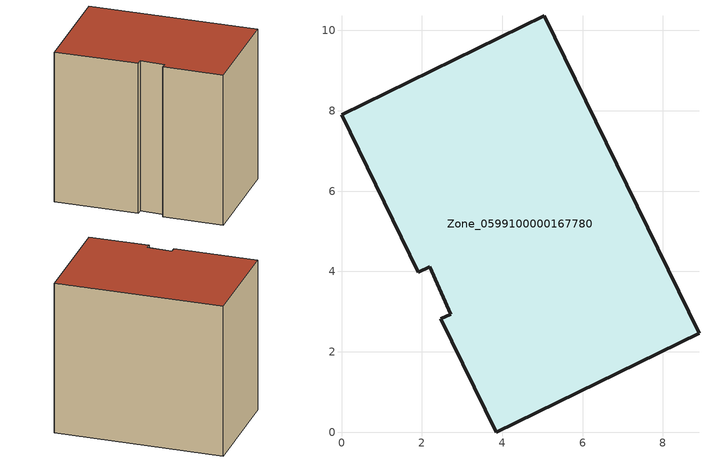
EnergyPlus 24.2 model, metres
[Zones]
Zone_0599100000167780
 floor ground (C_G): 2.71,2.94 2.19,4.12 1.91,3.98 0,7.9 5.05,10.36 8.9,2.46 3.85,0 2.48,2.82 z0
 wall outside (C_F): 3.85,0 8.9,2.46 5.05,10.36 0,7.9 1.91,3.98 2.19,4.12 2.71,2.94 2.48,2.82 3.85,0 z0:8.21
 roof outside (C_R): 2.19,4.12 2.71,2.94 2.48,2.82 3.85,0 8.9,2.46 5.05,10.36 0,7.9 1.91,3.98 z8.21
[BUILDING]
Pand.0599100000167780: North Axis=0; Terrain=City; Loads Convergence Tolerance Value=0.04; Temperature Convergence Tolerance Value=0.4; Solar Distribution=FullExterior; Maximum Number of Warmup Days=25; Minimum Number of Warmup Days=1
[Site:Location]
Rotterdam.The.Hague.AP_ZH_NLD Design_Conditions: Latitude=51.96; Longitude=4.45; Time Zone=1; Elevation=-4.5
[SITE:GROUNDTEMPERATURE:BUILDINGSURFACE]
18, 18, 18, 18, 18, 18, 18, 18, 18, 18, 18, 18
[MATERIAL] Thermal Absorptance=0.9; Solar Absorptance=0.7; Visible Absorptance=0.7
Name | Roughness | Thickness | Conductivity | Density | Specific Heat
G.TC.1975-1991 | MediumSmooth | 0.15 | 0.288461 | 540 | 1210
F.TC.1975-1991 | Rough | 0.3 | 0.230769 | 1920 | 840
R.TC.1975-1991 | MediumRough | 0.2 | 0.153846 | 1500 | 1000
[CONSTRUCTION]
C_G: G.TC.1975-1991
C_F: F.TC.1975-1991
C_R: R.TC.1975-1991
[ZONE]
Zone_0599100000167780: Type=1; Multiplier=1; Ceiling Height=Autocalculate; Volume=Autocalculate; Floor Area=autocalculate; Part of Total Floor Area=Yes
[ZONEINFILTRATION:DESIGNFLOWRATE]
Infil_Zone_0599100000167780: Zone or ZoneList or Space or SpaceList=Zone_0599100000167780; Schedule=AlwaysOn; Design Flow Rate Calculation Method=Flow/Area; Flow Rate per Floor Area=0.003; Constant Term Coefficient=1; Temperature Term Coefficient=0; Velocity Term Coefficient=0; Velocity Squared Term Coefficient=0
[HVACTEMPLATE:ZONE:IDEALLOADSAIRSYSTEM]
Zone_0599100000167780: Maximum Heating Supply Air Temperature=50; Minimum Cooling Supply Air Temperature=13; Maximum Heating Supply Air Humidity Ratio=0.0156; Minimum Cooling Supply Air Humidity Ratio=0.0077; Heating Limit=NoLimit; Cooling Limit=NoLimit; Dehumidification Control Type=ConstantSensibleHeatRatio; Cooling Sensible Heat Ratio=0.7; Dehumidification Setpoint=60; Humidification Control Type=None; Humidification Setpoint=30; Outdoor Air Method=None; Outdoor Air Flow Rate per Person=0.00944; Outdoor Air Flow Rate per Zone Floor Area=0; Outdoor Air Flow Rate per Zone=0; Demand Controlled Ventilation Type=None; Outdoor Air Economizer Type=NoEconomizer; Heat Recovery Type=None; Sensible Heat Recovery Effectiveness=0.7; Latent Heat Recovery Effectiveness=0.65
[ZONECONTROL:THERMOSTAT]
ThermostatControl_Zone_0599100000167780: Zone or ZoneList=Zone_0599100000167780; Control Type Schedule=DualSetpointControlType; Control 1=Thermostat_Zone_0599100000167780; Temperature Difference Between Cutout And Setpoint=0
[THERMOSTATSETPOINT:DUALSETPOINT]
Thermostat_Zone_0599100000167780: Heating Setpoint Temperature Schedule=HeatingSetpoint_Zone_0599100000167780; Cooling Setpoint Temperature Schedule=CoolingSetpoint_Zone_0599100000167780
[SCHEDULE:COMPACT]
HeatingSetpoint_Zone_0599100000167780: Through: 12/31, For: AllDays, Until: 24:00, 21
CoolingSetpoint_Zone_0599100000167780: Through: 12/31, For: AllDays, Until: 24:00, 24
DualSetpointControlType: Through: 12/31, For: AllDays, Until: 24:00, 4
AlwaysOn: Through: 12/31, For: AllDays, Until: 24:00, 1
